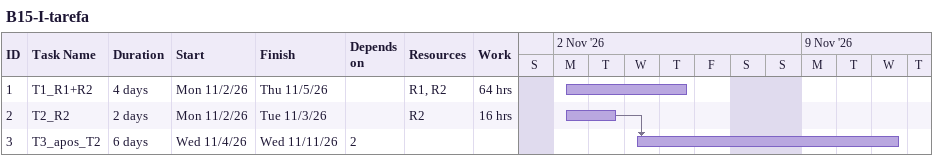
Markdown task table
B15-I-tarefa

| ID | Task | Duration | Start | Finish | Predecessors | Resources | Work (h) |
|---|---|---|---|---|---|---|---|
| 1 | T1_R1+R2 | 4d | 2026-11-02 | 2026-11-05 |  | R1, R2 | 64 |
| 2 | T2_R2 | 2d | 2026-11-02 | 2026-11-03 |  | R2 | 16 |
| 3 | T3_apos_T2 | 6d | 2026-11-04 | 2026-11-11 | 2 |  |  |
